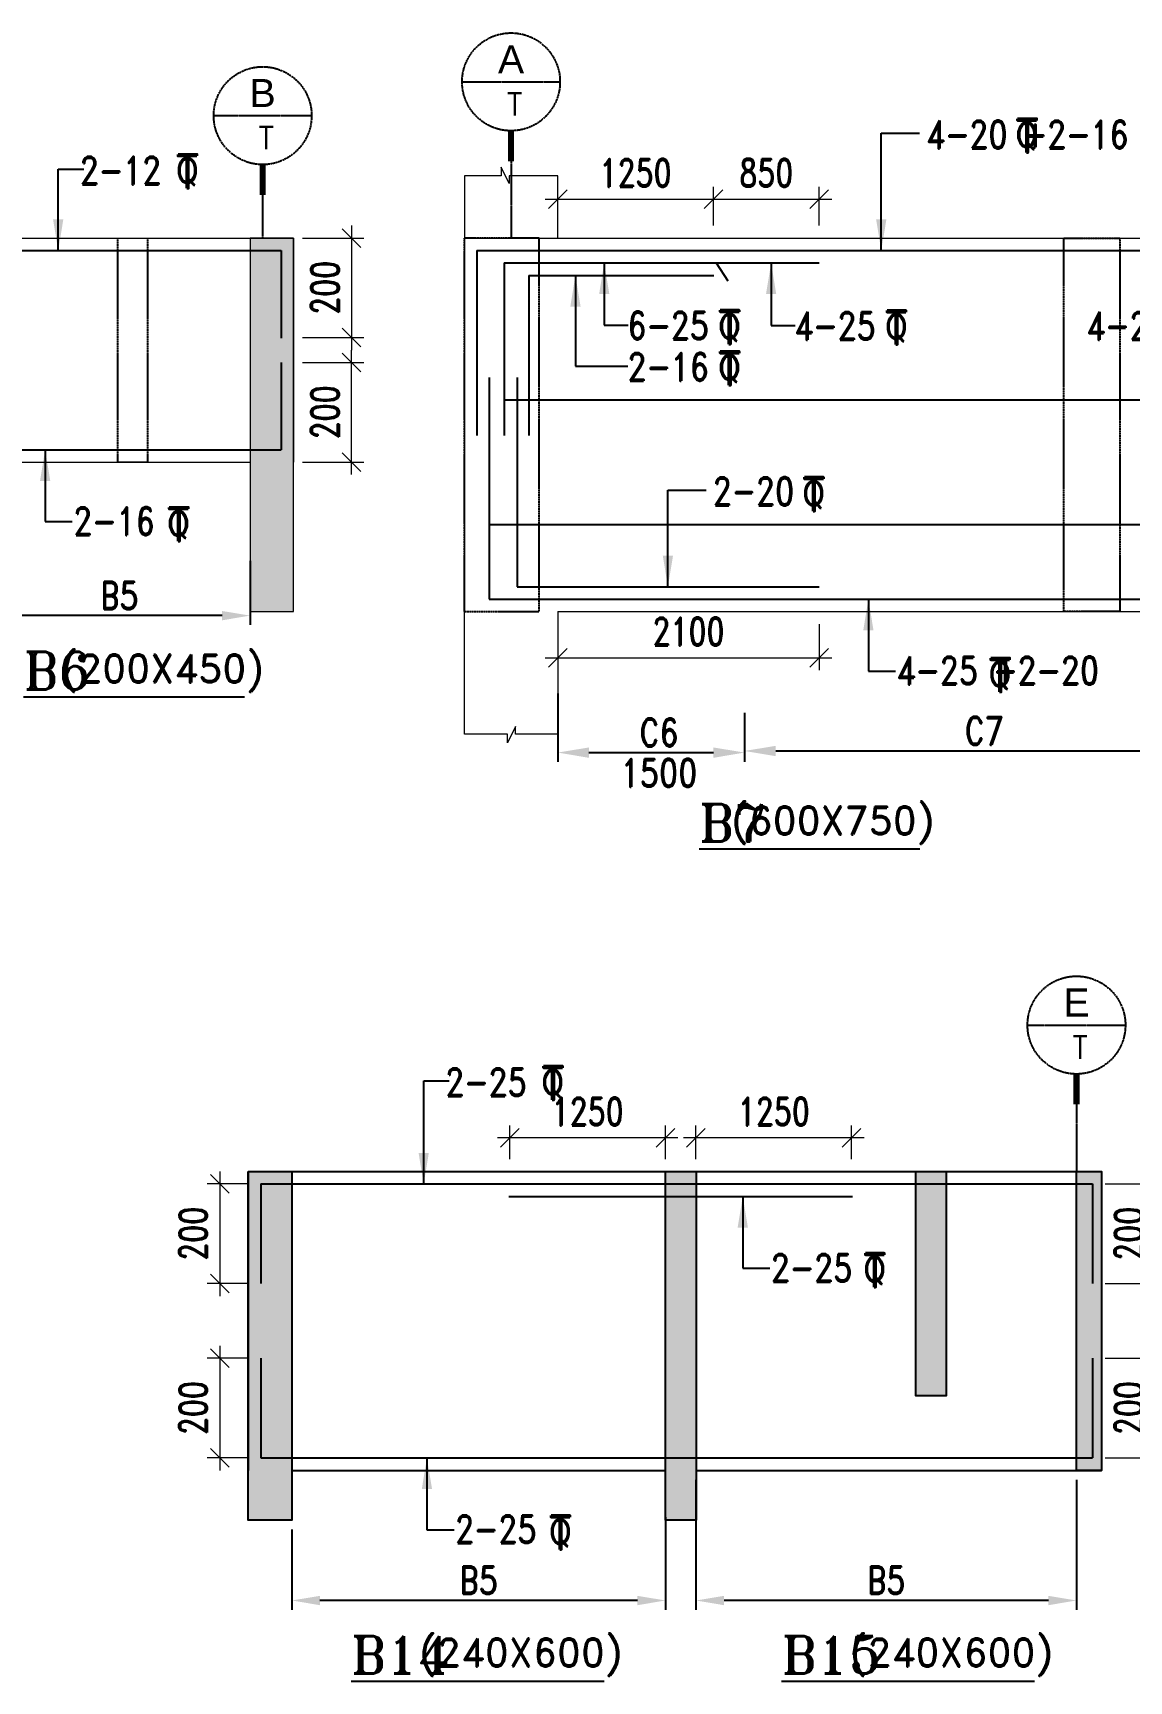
# Model space of a CAD drawing. Header units: millimetres. Extents: x 2061841 to 105821645, y -77612 to 48520811.
# Drawn here: x 2557233 to 2566034, y 29603 to 42838 of the extents above; entities that cross this region are included whole.
import ezdxf
from ezdxf.enums import TextEntityAlignment as Align

# ---------------------------------------------------------------- set-up
doc = ezdxf.new("R2010")
doc.units = ezdxf.units.MM
doc.header["$LTSCALE"] = 10
doc.header["$MEASUREMENT"] = 0
for name, pattern in [('$0$HIDDEN', [0.375, 0.25, -0.125]), ('BASEMENT COLUMN SETTING OUT-PART 2_R4$0$CENTER', [2, 1.25, -0.25, 0.25, -0.25]), ('CENTER', [2, 1.25, -0.25, 0.25, -0.25])]:
    doc.linetypes.add(name, pattern=pattern)
for name, color, linetype in [('A-Grid-Tower', 8, 'CENTER'), ('BASEMENT COLUMN SETTING OUT-PART 2_R4$0$A-GRID-MAIN', 2, 'BASEMENT COLUMN SETTING OUT-PART 2_R4$0$CENTER'), ('BEAM', 4, 'Continuous'), ('BEAM HATCH', 252, 'Continuous'), ('BEAM STIRRUPS', 3, 'Continuous'), ('LEADER', 3, 'Continuous'), ('REIN', 1, 'Continuous'), ('S-BEAM', 4, 'Continuous'), ('SHEET', 7, 'Continuous'), ('VIN_BEAM', 4, 'Continuous')]:
    doc.layers.add(name, color=color, linetype=linetype)
doc.layers.add('TEXT', color=2, linetype='Continuous', lineweight=25)
doc.layers.add('VIN_SLAB DIMENSION', color=3, linetype='Continuous', lineweight=13)
doc.styles.add('200', font='romand.shx', dxfattribs={"width": 0.8, "height": 225})
doc.styles.add('BASEMENT COLUMN SETTING OUT-PART 2_R4$0$MAS-TXTL', font='arial.ttf', dxfattribs={"height": 200})
doc.styles.add('BASEMENT COLUMN SETTING OUT-PART 2_R4$0$MAS-TXTS', font='romans.shx', dxfattribs={"width": 0.8, "height": 180})
doc.styles.add('PK', font='romand.shx', dxfattribs={"width": 0.7, "height": 225})
doc.styles.add('PRP 100', font='romand.shx', dxfattribs={"width": 0.75})
doc.styles.add('RD', font='romand.shx', dxfattribs={"width": 0.9, "height": 225})
doc.styles.add('ROMAND', font='romand', dxfattribs={"height": 200})
doc.styles.add('RT', font='romant.shx', dxfattribs={"height": 250})
doc.dimstyles.new('dim', dxfattribs={"dimtxt": 225, "dimasz": 150, "dimexe": 100, "dimexo": 100, "dimgap": 100, "dimtad": 1, "dimdec": 0, "dimlfac": -1, "dimrnd": 5, "dimdsep": 46, "dimtxsty": 'PRP 100', "dimblk": 'OBLIQUE', "dimcen": 1.5, "dimdle": 100, "dimclrd": 3, "dimclre": 3, "dimclrt": 2, "dimadec": 0, "dimazin": 0, "dimtfac": 1, "dimtdec": 0, "dimtix": 1, "dimtmove": 0, "dimatfit": 3, "dimldrblk": 'OBLIQUE', "dimfxl": 200, "dimlwd": -1, "dimlwe": -1, "dimarcsym": 0})
doc.dimstyles.new('GR', dxfattribs={"dimtxt": 225, "dimasz": 100, "dimexe": 50, "dimexo": 50, "dimgap": 40, "dimtad": 1, "dimdec": 0, "dimzin": 0, "dimdsep": 46, "dimtxsty": 'RD', "dimblk1": 'OBLIQUE', "dimblk2": 'OBLIQUE', "dimsah": 1, "dimcen": 0, "dimdle": 100, "dimclrd": 3, "dimclre": 3, "dimclrt": 2, "dimadec": 0, "dimazin": 0, "dimtfac": 1, "dimtdec": 0, "dimtix": 1, "dimtmove": 0, "dimatfit": 3, "dimfxl": 1, "dimtolj": 1, "dimtzin": 0, "dimarcsym": 0})
doc.dimstyles.new('GR2', dxfattribs={"dimtxt": 225, "dimasz": 100, "dimexe": 75, "dimexo": 75, "dimgap": 50, "dimtad": 1, "dimdec": 0, "dimdsep": 46, "dimtxsty": '200', "dimblk1": 'OBLIQUE', "dimblk2": 'OBLIQUE', "dimsah": 1, "dimcen": 50, "dimdle": 75, "dimclrd": 3, "dimclre": 3, "dimclrt": 2, "dimadec": 0, "dimazin": 0, "dimtfac": 1, "dimtdec": 0, "dimtix": 1, "dimtmove": 0, "dimatfit": 3, "dimldrblk": 'OBLIQUE', "dimfxl": 1, "dimtolj": 1, "dimtzin": 0, "dimarcsym": 0})

# ---------------------------------------------------------------- blocks, each defined once
blk = doc.blocks.new('_Oblique')
at = {"color": 0, "linetype": 'ByBlock', "lineweight": -2}
blk.add_line((-0.5, -0.5), (0.5, 0.5), dxfattribs=at)
blk = doc.blocks.new('*D2487')
at = {"layer": 'Defpoints', "color": 0, "transparency": 16777216}
for p in [(2562697, 41502), (2561447, 41191, 0), (2562697, 41191, 0)]:
    blk.add_point(p, dxfattribs=at)
at = {"layer": 'VIN_SLAB DIMENSION', "color": 3, "transparency": 16777216}
for p, q in [((2561447, 41291), (2561447, 41602)), ((2562697, 41291), (2562697, 41602)), ((2561347, 41502), (2562797, 41502))]:
    blk.add_line(p, q, dxfattribs=at)
at = {"layer": 'VIN_SLAB DIMENSION', "color": 3, "transparency": 16777216, "xscale": 150, "yscale": 150, "zscale": 150, "rotation": 180}
blk.add_blockref('_Oblique', (2561447, 41502), dxfattribs=at)
at = {"layer": 'VIN_SLAB DIMENSION', "color": 3, "transparency": 16777216, "xscale": 150, "yscale": 150, "zscale": 150}
blk.add_blockref('_Oblique', (2562697, 41502), dxfattribs=at)
at = {"layer": 'VIN_SLAB DIMENSION', "color": 2, "transparency": 16777216, "insert": (2562072, 41715), "char_height": 225, "attachment_point": 5, "style": 'PRP 100'}
blk.add_mtext('1250', dxfattribs=at)
blk = doc.blocks.new('OBLIQUE')
blk = doc.blocks.new('A$C33BE299A')
at = {"layer": 'SHEET', "color": 4, "style": 'ROMAND'}
for s, height, p in [('T', 170, (-16.2, 0)), ('Q', 125, (-14.4, 26.9))]:
    blk.add_text(s, height=height, dxfattribs=at).set_placement(p)
blk = doc.blocks.new('*D2494')
at = {"layer": 'BEAM STIRRUPS', "color": 3, "lineweight": -2, "ltscale": 0.25, "transparency": 16777216}
for p, q in [((2556877, 38520), (2556877, 38084)), ((2558976, 38598), (2558976, 38084)), ((2558751, 38159), (2557102, 38159))]:
    blk.add_line(p, q, dxfattribs=at)
at = {"layer": 'BEAM STIRRUPS', "color": 3, "linetype": 'Continuous', "ltscale": 0.25, "transparency": 16777216}
for points in [[(2557102, 38196), (2557102, 38121), (2556877, 38159)], [(2558751, 38196), (2558751, 38121), (2558976, 38159)]]:
    blk.add_solid(points, dxfattribs=at)
at = {"layer": 'Defpoints', "color": 0, "linetype": 'Continuous', "ltscale": 0.25, "transparency": 16777216}
for p in [(2558976, 38673, 46), (2556877, 38595, 2), (2556877, 38159)]:
    blk.add_point(p, dxfattribs=at)
at = {"layer": 'BEAM STIRRUPS', "color": 2, "linetype": 'Continuous', "ltscale": 0.25, "transparency": 16777216, "insert": (2557927, 38321), "char_height": 225, "attachment_point": 5, "rotation": 360, "style": '200'}
blk.add_mtext('\\A1;B5', dxfattribs=at)
blk = doc.blocks.new('*D2460')
at = {"layer": 'BEAM STIRRUPS', "color": 3, "lineweight": -2, "ltscale": 0.25, "transparency": 16777216}
for p, q in [((2562312, 30920), (2562312, 30175)), ((2559312, 30820), (2559312, 30175)), ((2562087, 30250), (2559537, 30250))]:
    blk.add_line(p, q, dxfattribs=at)
at = {"layer": 'BEAM STIRRUPS', "color": 3, "linetype": 'Continuous', "ltscale": 0.25, "transparency": 16777216}
for points in [[(2559537, 30287), (2559537, 30212), (2559312, 30250)], [(2562087, 30287), (2562087, 30212), (2562312, 30250)]]:
    blk.add_solid(points, dxfattribs=at)
at = {"layer": 'Defpoints', "color": 0, "linetype": 'Continuous', "ltscale": 0.25, "transparency": 16777216}
for p in [(2562312, 30995, 46), (2559312, 30895, 2), (2559312, 30250)]:
    blk.add_point(p, dxfattribs=at)
at = {"layer": 'BEAM STIRRUPS', "color": 2, "linetype": 'Continuous', "ltscale": 0.25, "transparency": 16777216, "insert": (2560812, 30412), "char_height": 225, "attachment_point": 5, "rotation": 360, "style": '200'}
blk.add_mtext('\\A1;B5', dxfattribs=at)
blk = doc.blocks.new('*D2461')
at = {"layer": 'BEAM STIRRUPS', "color": 3, "lineweight": -2, "ltscale": 0.25, "transparency": 16777216}
for p, q in [((2562557, 31220), (2562557, 30175)), ((2565612, 31220), (2565612, 30175)), ((2565387, 30250), (2562782, 30250))]:
    blk.add_line(p, q, dxfattribs=at)
at = {"layer": 'BEAM STIRRUPS', "color": 3, "linetype": 'Continuous', "ltscale": 0.25, "transparency": 16777216}
for points in [[(2562782, 30287), (2562782, 30212), (2562557, 30250)], [(2565387, 30287), (2565387, 30212), (2565612, 30250)]]:
    blk.add_solid(points, dxfattribs=at)
at = {"layer": 'Defpoints', "color": 0, "linetype": 'Continuous', "ltscale": 0.25, "transparency": 16777216}
for p in [(2562557, 31295, 2), (2565612, 31295, 46), (2562557, 30250)]:
    blk.add_point(p, dxfattribs=at)
at = {"layer": 'BEAM STIRRUPS', "color": 2, "linetype": 'Continuous', "ltscale": 0.25, "transparency": 16777216, "insert": (2564085, 30412), "char_height": 225, "attachment_point": 5, "rotation": 360, "style": '200'}
blk.add_mtext('\\A1;B5', dxfattribs=at)
blk = doc.blocks.new('*D2322')
at = {"layer": 'BEAM', "color": 3, "lineweight": -2, "transparency": 16777216}
for p, q in [((2561447, 37533), (2561447, 36984)), ((2562947, 37378), (2562947, 36984)), ((2561697, 37059), (2562697, 37059))]:
    blk.add_line(p, q, dxfattribs=at)
at = {"layer": 'BEAM', "color": 3, "transparency": 16777216}
for points in [[(2561697, 37100), (2561697, 37017), (2561447, 37059)], [(2562697, 37100), (2562697, 37017), (2562947, 37059)]]:
    blk.add_solid(points, dxfattribs=at)
at = {"layer": 'Defpoints', "color": 0, "transparency": 16777216}
for p in [(2561447, 37608, 0), (2562947, 37453, 0), (2562947, 37059)]:
    blk.add_point(p, dxfattribs=at)
at = {"layer": 'BEAM', "color": 2, "transparency": 16777216, "char_height": 225, "attachment_point": 5, "style": '200'}
for s, insert in [('\\A1;C6', (2562260, 37221)), ('\\A1;1500', (2562260, 36896))]:
    blk.add_mtext(s, dxfattribs=dict(at, insert=insert))
blk = doc.blocks.new('*D2324')
at = {"layer": 'BEAM', "color": 3, "lineweight": -2, "transparency": 16777216}
for p, q in [((2566797, 37322), (2566797, 36997)), ((2562947, 37303), (2562947, 36997)), ((2563197, 37072), (2566547, 37072))]:
    blk.add_line(p, q, dxfattribs=at)
at = {"layer": 'BEAM', "color": 3, "transparency": 16777216}
for points in [[(2563197, 37113), (2563197, 37030), (2562947, 37072)], [(2566547, 37113), (2566547, 37030), (2566797, 37072)]]:
    blk.add_solid(points, dxfattribs=at)
at = {"layer": 'Defpoints', "color": 0, "transparency": 16777216}
for p in [(2562947, 37378), (2566797, 37397, 14), (2566797, 37072)]:
    blk.add_point(p, dxfattribs=at)
at = {"layer": 'BEAM', "color": 2, "transparency": 16777216, "insert": (2564872, 37234), "char_height": 225, "attachment_point": 5, "style": '200'}
blk.add_mtext('\\A1;C7', dxfattribs=at)
blk = doc.blocks.new('*D2338')
at = {"layer": 'Defpoints', "color": 0, "transparency": 16777216}
for p in [(2561062, 33964), (2561062, 33695, 0), (2562312, 33695, 0)]:
    blk.add_point(p, dxfattribs=at)
at = {"layer": 'VIN_SLAB DIMENSION', "color": 3, "transparency": 16777216}
for p, q in [((2561062, 33795), (2561062, 34064)), ((2562312, 33795), (2562312, 34064)), ((2562412, 33964), (2560962, 33964))]:
    blk.add_line(p, q, dxfattribs=at)
at = {"layer": 'VIN_SLAB DIMENSION', "color": 3, "transparency": 16777216, "xscale": 150, "yscale": 150, "zscale": 150, "rotation": 180}
blk.add_blockref('_Oblique', (2561062, 33964), dxfattribs=at)
at = {"layer": 'VIN_SLAB DIMENSION', "color": 3, "transparency": 16777216, "xscale": 150, "yscale": 150, "zscale": 150}
blk.add_blockref('_Oblique', (2562312, 33964), dxfattribs=at)
at = {"layer": 'VIN_SLAB DIMENSION', "color": 2, "transparency": 16777216, "insert": (2561687, 34177), "char_height": 225, "attachment_point": 5, "style": 'PRP 100'}
blk.add_mtext('1250', dxfattribs=at)
blk = doc.blocks.new('*D2339')
at = {"layer": 'Defpoints', "color": 0, "transparency": 16777216}
for p in [(2562557, 33964), (2562557, 33695, 0), (2563807, 33695, 0)]:
    blk.add_point(p, dxfattribs=at)
at = {"layer": 'VIN_SLAB DIMENSION', "color": 3, "transparency": 16777216}
for p, q in [((2562557, 33795), (2562557, 34064)), ((2563807, 33795), (2563807, 34064)), ((2563907, 33964), (2562457, 33964))]:
    blk.add_line(p, q, dxfattribs=at)
at = {"layer": 'VIN_SLAB DIMENSION', "color": 3, "transparency": 16777216, "xscale": 150, "yscale": 150, "zscale": 150, "rotation": 180}
blk.add_blockref('_Oblique', (2562557, 33964), dxfattribs=at)
at = {"layer": 'VIN_SLAB DIMENSION', "color": 3, "transparency": 16777216, "xscale": 150, "yscale": 150, "zscale": 150}
blk.add_blockref('_Oblique', (2563807, 33964), dxfattribs=at)
at = {"layer": 'VIN_SLAB DIMENSION', "color": 2, "transparency": 16777216, "insert": (2563182, 34177), "char_height": 225, "attachment_point": 5, "style": 'PRP 100'}
blk.add_mtext('1250', dxfattribs=at)
blk = doc.blocks.new('*D2365')
at = {"layer": 'Defpoints', "color": 0, "transparency": 16777216}
for p in [(2563547, 41502), (2562697, 41191), (2563547, 41191)]:
    blk.add_point(p, dxfattribs=at)
at = {"layer": 'VIN_SLAB DIMENSION', "color": 3, "transparency": 16777216}
for p, q in [((2562697, 41291), (2562697, 41602)), ((2563547, 41291), (2563547, 41602)), ((2562597, 41502), (2563647, 41502))]:
    blk.add_line(p, q, dxfattribs=at)
at = {"layer": 'VIN_SLAB DIMENSION', "color": 3, "transparency": 16777216, "xscale": 150, "yscale": 150, "zscale": 150, "rotation": 180}
blk.add_blockref('_Oblique', (2562697, 41502), dxfattribs=at)
at = {"layer": 'VIN_SLAB DIMENSION', "color": 3, "transparency": 16777216, "xscale": 150, "yscale": 150, "zscale": 150}
blk.add_blockref('_Oblique', (2563547, 41502), dxfattribs=at)
at = {"layer": 'VIN_SLAB DIMENSION', "color": 2, "transparency": 16777216, "insert": (2563122, 41715), "char_height": 225, "attachment_point": 5, "style": 'PRP 100'}
blk.add_mtext('850', dxfattribs=at)
blk = doc.blocks.new('BASEMENT COLUMN SETTING OUT-PART 2_R4$0$GRID TARGET1')
blk.add_wipeout([(393, -655), (392, -641), (392, -628), (390, -614), (389, -600), (387, -587), (384, -573), (381, -560), (377, -547), (373, -534), (369, -521), (364, -508), (359, -495), (353, -483), (347, -471), (340, -459), (333, -447), (325, -435), (318, -424), (309, -413), (301, -403), (292, -392), (282, -382), (273, -373), (263, -363), (252, -354), (242, -346), (231, -337), (220, -330), (208, -322), (196, -315), (184, -308), (172, -302), (160, -296), (147, -291), (134, -286), (121, -282), (108, -278), (95, -274), (82, -271), (68, -268), (55, -266), (41, -265), (27, -263), (14, -263), (0, -262), (-14, -263), (-27, -263), (-41, -265), (-55, -266), (-68, -268), (-82, -271), (-95, -274), (-108, -278), (-121, -282), (-134, -286), (-147, -291), (-160, -296), (-172, -302), (-184, -308), (-196, -315), (-208, -322), (-220, -330), (-231, -337), (-242, -346), (-252, -354), (-263, -363), (-273, -373), (-282, -382), (-292, -392), (-301, -403), (-309, -413), (-318, -424), (-325, -435), (-333, -447), (-340, -459), (-347, -471), (-353, -483), (-359, -495), (-364, -508), (-369, -521), (-373, -534), (-377, -547), (-381, -560), (-384, -573), (-387, -587), (-389, -600), (-390, -614), (-392, -628), (-392, -641), (-393, -655), (-392, -669), (-392, -682), (-390, -696), (-389, -710), (-387, -723), (-384, -737), (-381, -750), (-377, -763), (-373, -776), (-369, -789), (-364, -802), (-359, -815), (-353, -827), (-347, -839), (-340, -851), (-333, -863), (-325, -875), (-318, -886), (-309, -897), (-301, -907), (-292, -918), (-282, -928), (-273, -937), (-263, -947), (-252, -956), (-242, -964), (-231, -973), (-220, -981), (-208, -988), (-196, -995), (-184, -1002), (-172, -1008), (-160, -1014), (-147, -1019), (-134, -1024), (-121, -1028), (-108, -1032), (-95, -1036), (-82, -1039), (-68, -1042), (-55, -1044), (-41, -1046), (-27, -1047), (-14, -1047), (0, -1048), (14, -1047), (27, -1047), (41, -1046), (55, -1044), (68, -1042), (82, -1039), (95, -1036), (108, -1032), (121, -1028), (134, -1024), (147, -1019), (160, -1014), (172, -1008), (184, -1002), (196, -995), (208, -988), (220, -981), (231, -973), (242, -964), (252, -956), (263, -947), (273, -937), (282, -928), (292, -918), (301, -907), (309, -897), (318, -886), (325, -875), (333, -863), (340, -851), (347, -839), (353, -827), (359, -815), (364, -802), (369, -789), (373, -776), (377, -763), (381, -750), (384, -737), (387, -723), (389, -710), (390, -696), (392, -682), (392, -669)])
blk.add_line((-393, -655), (393, -655))
at = {"const_width": 48.8}
blk.add_lwpolyline([(0, -1048), (0, -1292)], dxfattribs=at)
blk.add_circle((0, -655), 393)
for tag, height, style, p in [('AS', 225, 'BASEMENT COLUMN SETTING OUT-PART 2_R4$0$MAS-TXTL', (0, -586)), ('REF', 180, 'BASEMENT COLUMN SETTING OUT-PART 2_R4$0$MAS-TXTS', (29, -925))]:
    blk.add_attdef(tag, text='', height=height, dxfattribs=dict(style=style)).set_placement(p, align=Align.CENTER)
blk = doc.blocks.new('*D1476')
at = {"layer": 'Defpoints', "color": 0, "transparency": 16777216}
for p in [(2559296, 41191, 52), (2559296, 40391, 51), (2559791, 40391)]:
    blk.add_point(p, dxfattribs=at)
at = {"layer": 'VIN_SLAB DIMENSION', "color": 3, "transparency": 16777216}
for p, q in [((2559396, 41191), (2559891, 41191)), ((2559791, 41291), (2559791, 40291)), ((2559396, 40391), (2559891, 40391))]:
    blk.add_line(p, q, dxfattribs=at)
at = {"layer": 'VIN_SLAB DIMENSION', "color": 3, "transparency": 16777216, "xscale": 150, "yscale": 150, "zscale": 150}
for p, rotation in [((2559791, 41191), 90), ((2559791, 40391), 270)]:
    blk.add_blockref('_Oblique', p, dxfattribs=dict(at, rotation=rotation))
at = {"layer": 'VIN_SLAB DIMENSION', "color": 2, "transparency": 16777216, "insert": (2559578, 40791), "char_height": 225, "attachment_point": 5, "rotation": 90, "style": 'PRP 100'}
blk.add_mtext('200', dxfattribs=at)
blk = doc.blocks.new('*D1477')
at = {"layer": 'Defpoints', "color": 0, "transparency": 16777216}
for p in [(2559296, 40191, 51), (2559791, 40191), (2559296, 39391, 52)]:
    blk.add_point(p, dxfattribs=at)
at = {"layer": 'VIN_SLAB DIMENSION', "color": 3, "transparency": 16777216}
for p, q in [((2559791, 39291), (2559791, 40291)), ((2559396, 40191), (2559891, 40191)), ((2559396, 39391), (2559891, 39391))]:
    blk.add_line(p, q, dxfattribs=at)
at = {"layer": 'VIN_SLAB DIMENSION', "color": 3, "transparency": 16777216, "xscale": 150, "yscale": 150, "zscale": 150}
for p, rotation in [((2559791, 40191), 90), ((2559791, 39391), 270)]:
    blk.add_blockref('_Oblique', p, dxfattribs=dict(at, rotation=rotation))
at = {"layer": 'VIN_SLAB DIMENSION', "color": 2, "transparency": 16777216, "insert": (2559578, 39791), "char_height": 225, "attachment_point": 5, "rotation": 90, "style": 'PRP 100'}
blk.add_mtext('200', dxfattribs=at)
blk = doc.blocks.new('*D1482')
at = {"layer": 'Defpoints', "color": 0, "transparency": 16777216}
for p in [(2559062, 33595, 52), (2558733, 32795), (2559062, 32795, 51)]:
    blk.add_point(p, dxfattribs=at)
at = {"layer": 'VIN_SLAB DIMENSION', "color": 3, "transparency": 16777216}
for p, q in [((2558733, 33695), (2558733, 32695)), ((2558962, 33595), (2558633, 33595)), ((2558962, 32795), (2558633, 32795))]:
    blk.add_line(p, q, dxfattribs=at)
at = {"layer": 'VIN_SLAB DIMENSION', "color": 3, "transparency": 16777216, "xscale": 150, "yscale": 150, "zscale": 150}
for p, rotation in [((2558733, 33595), 90), ((2558733, 32795), 270)]:
    blk.add_blockref('_Oblique', p, dxfattribs=dict(at, rotation=rotation))
at = {"layer": 'VIN_SLAB DIMENSION', "color": 2, "transparency": 16777216, "insert": (2558520, 33195), "char_height": 225, "attachment_point": 5, "rotation": 90, "style": 'PRP 100'}
blk.add_mtext('200', dxfattribs=at)
blk = doc.blocks.new('*D1483')
at = {"layer": 'Defpoints', "color": 0, "transparency": 16777216}
for p in [(2559062, 32195, 52), (2558733, 31395), (2559062, 31395, 51)]:
    blk.add_point(p, dxfattribs=at)
at = {"layer": 'VIN_SLAB DIMENSION', "color": 3, "transparency": 16777216}
for p, q in [((2558733, 32295), (2558733, 31295)), ((2558962, 32195), (2558633, 32195)), ((2558962, 31395), (2558633, 31395))]:
    blk.add_line(p, q, dxfattribs=at)
at = {"layer": 'VIN_SLAB DIMENSION', "color": 3, "transparency": 16777216, "xscale": 150, "yscale": 150, "zscale": 150}
for p, rotation in [((2558733, 32195), 90), ((2558733, 31395), 270)]:
    blk.add_blockref('_Oblique', p, dxfattribs=dict(at, rotation=rotation))
at = {"layer": 'VIN_SLAB DIMENSION', "color": 2, "transparency": 16777216, "insert": (2558520, 31795), "char_height": 225, "attachment_point": 5, "rotation": 90, "style": 'PRP 100'}
blk.add_mtext('200', dxfattribs=at)
blk = doc.blocks.new('*D1484')
at = {"layer": 'Defpoints', "color": 0, "transparency": 16777216}
for p in [(2565742, 33595, 52), (2565742, 32795, 51), (2566243, 32795)]:
    blk.add_point(p, dxfattribs=at)
at = {"layer": 'VIN_SLAB DIMENSION', "color": 3, "transparency": 16777216}
for p, q in [((2566243, 33695), (2566243, 32695)), ((2565842, 33595), (2566343, 33595)), ((2565842, 32795), (2566343, 32795))]:
    blk.add_line(p, q, dxfattribs=at)
at = {"layer": 'VIN_SLAB DIMENSION', "color": 3, "transparency": 16777216, "xscale": 150, "yscale": 150, "zscale": 150}
for p, rotation in [((2566243, 33595), 90), ((2566243, 32795), 270)]:
    blk.add_blockref('_Oblique', p, dxfattribs=dict(at, rotation=rotation))
at = {"layer": 'VIN_SLAB DIMENSION', "color": 2, "transparency": 16777216, "insert": (2566030, 33195), "char_height": 225, "attachment_point": 5, "rotation": 90, "style": 'PRP 100'}
blk.add_mtext('200', dxfattribs=at)
blk = doc.blocks.new('*D1485')
at = {"layer": 'Defpoints', "color": 0, "transparency": 16777216}
for p in [(2565742, 32195, 52), (2565742, 31395, 51), (2566243, 31395)]:
    blk.add_point(p, dxfattribs=at)
at = {"layer": 'VIN_SLAB DIMENSION', "color": 3, "transparency": 16777216}
for p, q in [((2566243, 32295), (2566243, 31295)), ((2565842, 32195), (2566343, 32195)), ((2565842, 31395), (2566343, 31395))]:
    blk.add_line(p, q, dxfattribs=at)
at = {"layer": 'VIN_SLAB DIMENSION', "color": 3, "transparency": 16777216, "xscale": 150, "yscale": 150, "zscale": 150}
for p, rotation in [((2566243, 32195), 90), ((2566243, 31395), 270)]:
    blk.add_blockref('_Oblique', p, dxfattribs=dict(at, rotation=rotation))
at = {"layer": 'VIN_SLAB DIMENSION', "color": 2, "transparency": 16777216, "insert": (2566030, 31795), "char_height": 225, "attachment_point": 5, "rotation": 90, "style": 'PRP 100'}
blk.add_mtext('200', dxfattribs=at)
blk = doc.blocks.new('*D1143')
at = {"layer": 'Defpoints', "color": 0, "transparency": 16777216}
for p in [(2561447, 38191, 0), (2563547, 38191, 0), (2563547, 37820)]:
    blk.add_point(p, dxfattribs=at)
at = {"layer": 'VIN_SLAB DIMENSION', "color": 3, "transparency": 16777216}
for p, q in [((2561447, 38091), (2561447, 37720)), ((2563547, 38091), (2563547, 37720)), ((2561347, 37820), (2563647, 37820))]:
    blk.add_line(p, q, dxfattribs=at)
at = {"layer": 'VIN_SLAB DIMENSION', "color": 3, "transparency": 16777216, "xscale": 150, "yscale": 150, "zscale": 150, "rotation": 180}
blk.add_blockref('_Oblique', (2561447, 37820), dxfattribs=at)
at = {"layer": 'VIN_SLAB DIMENSION', "color": 3, "transparency": 16777216, "xscale": 150, "yscale": 150, "zscale": 150}
blk.add_blockref('_Oblique', (2563547, 37820), dxfattribs=at)
at = {"layer": 'VIN_SLAB DIMENSION', "color": 2, "transparency": 16777216, "insert": (2562497, 38032), "char_height": 225, "attachment_point": 5, "style": 'PRP 100'}
blk.add_mtext('2100', dxfattribs=at)

msp = doc.modelspace()

# ---------------------------------------------------------------- hatches: boundary and pattern name
at = {"layer": 'BEAM HATCH'}
for points in [[(2558976.4, 41190.6), (2558976.4, 38190.6), (2559326.3, 38190.6), (2559326.3, 41190.6)], [(2558962.3, 33694.6), (2559312.3, 33694.6), (2559312.3, 30894.6), (2558962.3, 30894.6)], [(2562312.3, 33694.6), (2562557.3, 33694.6), (2562557.3, 30894.6), (2562312.3, 30894.6)], [(2564322.3, 33694.6), (2564567.2, 33694.6), (2564567.2, 31894.6), (2564322.3, 31894.6)], [(2565612.3, 33694.6), (2565812.3, 33694.6), (2565812.3, 31294.6), (2565612.3, 31294.6)]]:
    msp.add_hatch(color=252, dxfattribs=at).paths.add_polyline_path(points)

# ---------------------------------------------------------------- linework, layer by layer
at = {"layer": 'A-Grid-Tower', "color": 6}
for p, q in [((2561072, 41808.5, 0), (2561072, 41190.6, 51.6)), ((2559077.4, 41536.9, 0), (2559077.4, 41190.6, 0)), ((2565612.3, 34233.8, 0), (2565612.3, 33694.6, 0))]:
    msp.add_line(p, q, dxfattribs=at)
at = {"layer": 'BEAM', "lineweight": 13}
for p, q in [((2560697, 41690.6, 0), (2560697, 41190.6, 0)), ((2560993.7, 41690.6, 0), (2560697, 41690.6, 51.6)), ((2560993.7, 41761.2, 0), (2560993.7, 41690.6, 0)), ((2561056.9, 41629.6, 0), (2560993.7, 41761.2, 0)), ((2561056.9, 41690.6, 0), (2561056.9, 41629.6, 0)), ((2561447, 41690.6, 175.2), (2561056.9, 41690.6, 0)), ((2561447, 41190.6, 0), (2561447, 41690.6, 0)), ((2556876.8, 41190.6, 0), (2559326.3, 41190.6, 0)), ((2559326.3, 41190.6, 0), (2559326.3, 39390.6, 0)), ((2560697, 41190.6, 51.6), (2560697, 38190.6, 51.6)), ((2560697, 41190.6, 51.6), (2571397, 41190.6, 51.6)), ((2556876.8, 39390.6, 0), (2558976.4, 39390.6, 0)), ((2558151.3, 39390.6, 0), (2557911.4, 39390.6, 0)), ((2560697, 37207.6, 0), (2560697, 38190.6, 0)), ((2561447, 38190.6, 0), (2568297.1, 38190.6, 0)), ((2561447, 38190.6, 0), (2561447, 37207.6, 0)), ((2561043.6, 37207.6, 0), (2560697, 37207.6, 51.6)), ((2561106.7, 37268.6, 0), (2561043.6, 37137, 0)), ((2561043.6, 37137, 0), (2561043.6, 37207.6, 0)), ((2561106.7, 37207.6, 0), (2561106.7, 37268.6, 0)), ((2561447, 37207.6, 175.2), (2561106.7, 37207.6, 0))]:
    msp.add_line(p, q, dxfattribs=at)
at = {"layer": 'BEAM'}
for p, q in [((2558962.3, 33694.6, 0), (2558962.3, 31294.6, 0)), ((2558962.3, 33694.6, 0), (2565812.3, 33694.6, 0)), ((2565812.3, 33694.6, 0), (2565812.3, 31294.6, 0)), ((2565812.3, 33594.6, 0), (2565812.3, 31394.6, 0)), ((2559312.3, 31294.6, 0), (2562312.3, 31294.6, 0)), ((2562557.3, 31294.6, 0), (2565812.3, 31294.6, 0))]:
    msp.add_line(p, q, dxfattribs=at)
at = {"layer": 'BEAM', "lineweight": 13, "elevation": 0}
msp.add_lwpolyline([(2558976.4, 41190.6), (2558976.4, 38190.6), (2559326.3, 38190.6), (2559326.3, 41190.6), (2558976.4, 41190.6), (2558976.4, 40927.7)], dxfattribs=at)
at = {"layer": 'BEAM', "elevation": 0}
for points in [[(2558962.3, 33694.6), (2559312.3, 33694.6), (2559312.3, 30894.6), (2558962.3, 30894.6)], [(2562312.3, 33694.6), (2562557.3, 33694.6), (2562557.3, 30894.6), (2562312.3, 30894.6)], [(2564322.3, 33694.6), (2564567.2, 33694.6), (2564567.2, 31894.6), (2564322.3, 31894.6)], [(2565612.3, 33694.6), (2565812.3, 33694.6), (2565812.3, 31294.6), (2565612.3, 31294.6)]]:
    msp.add_lwpolyline(points, close=True, dxfattribs=at)
at = {"layer": 'REIN'}
for p, q in [((2556526.9, 41090.6, 0), (2559226.3, 41090.6, 0)), ((2559226.3, 41090.6, 0), (2559226.3, 40388.1, 0)), ((2560796.2, 41090.6, 51.6), (2564586.8, 41090.6, 51.6)), ((2560796.2, 41090.6, 51.6), (2560796.2, 39606.1, 51.6)), ((2564586.8, 41090.6, 51.6), (2571097, 41090.6, 0)), ((2561015.8, 40990.6, 51.6), (2563547, 40990.6, 0)), ((2561015.8, 40990.6, 51.6), (2561015.8, 39606.1, 51.6)), ((2562720, 40990.6, 17.2), (2562813.9, 40846, 17.2)), ((2561215.8, 40890.6, 47.4), (2562701.4, 40890.6, 0)), ((2561215.8, 40890.6, 51.6), (2561215.8, 39606.1, 51.6)), ((2559226.3, 40191.6, 0), (2559226.3, 39490.6, 0)), ((2560896.2, 40071, 51.6), (2560896.2, 38290.6, 51.6)), ((2561121.9, 40071, 51.6), (2561121.9, 38390.6, 51.6)), ((2561016.6, 39890.6, 51.6), (2585875.5, 39890.6, 0)), ((2556526.9, 39490.6, 0), (2559226.3, 39490.6, 0)), ((2560896.2, 38890.6, 51.6), (2585790.7, 38890.6, 0)), ((2561121.9, 38390.6, 50.5), (2563547, 38390.6, 40.9)), ((2560896.2, 38290.6, 51.6), (2570047.1, 38290.6, 15.1)), ((2559062.3, 33594.6, 0), (2565741.6, 33594.6, 0)), ((2559062.3, 33594.6, 0), (2559062.3, 32794.6, 0)), ((2561053.3, 33494.6, 0), (2563812.8, 33494.6, 0)), ((2565741.6, 33594.6, 0), (2565741.6, 32794.6, 0)), ((2559062.3, 32194.6, 0), (2559062.3, 31394.6, 0)), ((2565741.6, 32194.6, 0), (2565741.6, 31394.6, 0)), ((2559062.3, 31394.6, 0), (2565741.6, 31394.6, 0))]:
    msp.add_line(p, q, dxfattribs=at)
at = {"layer": 'S-BEAM', "linetype": '$0$HIDDEN'}
for p, q in [((2557911.4, 41190.6, 0), (2557911.4, 39390.6, 0)), ((2558151.3, 41190.6, 0), (2558151.3, 39390.6, 0))]:
    msp.add_line(p, q, dxfattribs=at)
at = {"layer": 'VIN_BEAM', "linetype": '$0$HIDDEN'}
for points, elevation in [([(2561297.1, 41190.6), (2560696.8, 41190.6), (2560696.8, 38190.6), (2561297.1, 38190.6)], 0), ([(2565511, 41190.6), (2565961, 41190.6), (2565961, 38190.6), (2565511, 38190.6)], 51.6)]:
    msp.add_lwpolyline(points, close=True, dxfattribs=dict(at, elevation=elevation))

# ---------------------------------------------------------------- block references
at = {"layer": 'TEXT', "color": 1, "xscale": 1.600000001490116, "yscale": 1.600000001490116, "zscale": 1.600000001490116}
for p in [(2565142.7, 41877, 243709.9), (2562754.7, 40339.3, 243686.4), (2564094.3, 40337, 243658.3), (2562754.7, 40008.2, 243686.4), (2563431, 38997.6, 243695.7), (2564926.4, 37545.5, 243709.9), (2563919.9, 32766.9, 243658.3)]:
    msp.add_blockref('A$C33BE299A', p, dxfattribs=at)
at = {"layer": 'TEXT', "color": 2, "xscale": 1.600000001490116, "yscale": 1.600000001490116, "zscale": 1.600000001490116}
for p in [(2558400.7, 41590.7, 243658), (2558330.3, 38756, 243658), (2561335.7, 34269.2, 243658), (2561395.9, 30660, 243658)]:
    msp.add_blockref('A$C33BE299A', p, dxfattribs=at)

# ---------------------------------------------------------------- texts
at = {"layer": 'TEXT', "color": 2, "style": 'PK', "width": 0.8}
for s, p in [('4-20 +2-16', (2564403.9, 41910.4, 51.4)), ('2-12', (2557608, 41620.9, -0.2)), ('6-25', (2562005.5, 40375.3, 28.2)), ('4-25', (2563345.1, 40372.9, 0)), ('4-25', (2565690, 40372.9, 0)), ('2-16', (2562005.5, 40044.2, 28.2)), ('2-20', (2562690.5, 39044.4, 37.3)), ('2-25', (2560542.9, 34299.5, -0.2))]:
    msp.add_text(s, height=225, dxfattribs=at).set_placement(p)
for s, p in [('2-16', (2557555.7, 38805, 0)), ('4-25 +2-20', (2564166.3, 37605, 51.6)), ('2-25', (2563157.6, 32809, 0)), ('2-25', (2560621.3, 30709, 0))]:
    msp.add_text(s, height=225, rotation=0, dxfattribs=at).set_placement(p)
at = {"layer": 'TEXT', "color": 1, "style": 'RT'}
for s, p in [('%%UB6      ', (2558044.4, 37716.7, 0)), ('%%UB7      ', (2563468.7, 36495.7, 51.6)), ('%%UB14      ', (2560802.8, 29813, 0)), ('%%UB15      ', (2564260.5, 29813, 0))]:
    msp.add_text(s, height=300, dxfattribs=at).set_placement(p, align=Align.MIDDLE_CENTER)
at = {"layer": 'TEXT', "color": 2, "style": 'RD'}
for s, p in [('(200X450)', (2557460.9, 37622.6, 0)), ('(600X750)', (2562845.1, 36401.6, 51.6)), ('(240X600)', (2560340.7, 29719, 0)), ('(240X600)', (2563798.4, 29719, 0))]:
    msp.add_text(s, height=225, dxfattribs=at).set_placement(p)

# ---------------------------------------------------------------- dimensions: what is measured, and where the dimension line sits
at = {"layer": 'BEAM'}
dim = msp.add_linear_dim(base=(2562947, 37058.5, 0), p1=(2561447, 37607.8, 0), p2=(2562947, 37452.7, 0), text='C6\\X1500', dimstyle='GR2', override={"dimasz": 250, "dimldrblk": 'OBLIQUE'}, dxfattribs=at)
dim.commit()
dim.dimension.update_dxf_attribs({"geometry": '*D2322', "text_midpoint": (2562259.8, 37058.5, 0), "dimtype": 160})
dim = msp.add_linear_dim(base=(2566797.1, 37071.6, 0), p1=(2562947, 37377.7, 0), p2=(2566797.1, 37397.1, 14), text='C7', dimstyle='GR2', override={"dimasz": 250, "dimldrblk": 'OBLIQUE'}, dxfattribs=at)
dim.commit()
dim.dimension.update_dxf_attribs({"geometry": '*D2324', "text_midpoint": (2564872, 37234.1, 0)})
at = {"layer": 'BEAM STIRRUPS', "linetype": 'Continuous', "ltscale": 0.25}
for base, p1, p2, picture, middle in [((2556876.8, 38158.8, 0), (2558976.4, 38672.7, 46.4), (2556876.8, 38595, 1.6), '*D2494', (2557926.6, 38158.8, 0)), ((2562557.3, 30249.9, 0), (2565612.3, 31294.6, 46.4), (2562557.3, 31294.6, 1.6), '*D2461', (2564084.8, 30249.9, 0)), ((2559312.3, 30249.9, 0), (2562312.3, 30994.6, 46.4), (2559312.3, 30894.6, 1.6), '*D2460', (2560812.3, 30249.9, 0))]:
    dim = msp.add_linear_dim(base=base, p1=p1, p2=p2, angle=179.99996, text='B5', dimstyle='GR2', override={"dimasz": 225, "dimtxsty": '200', "dimfxl": 3, "dimarcsym": 2}, dxfattribs=at)
    dim.commit()
    dim.dimension.update_dxf_attribs({"geometry": picture, "text_midpoint": middle, "dimtype": 160})
at = {"layer": 'VIN_SLAB DIMENSION'}
for base, p1, p2, picture, middle in [((2562697, 41502.2, 0), (2561447, 41190.6, 0), (2562697, 41190.6, 0), '*D2487', (2562072, 41714.7, 0)), ((2563547, 37819.9, 0), (2561447, 38190.6, 0), (2563547, 38190.6, 0), '*D1143', (2562497, 38032.4, 0)), ((2561062.3, 33964.3), (2562312.3, 33694.6, 0), (2561062.3, 33694.6, 0), '*D2338', (2561687.3, 34176.8)), ((2562557.3, 33964.3), (2563807.3, 33694.6, 0), (2562557.3, 33694.6, 0), '*D2339', (2563182.3, 34176.8))]:
    dim = msp.add_linear_dim(base=base, p1=p1, p2=p2, dimstyle='dim', dxfattribs=at)
    dim.commit()
    dim.dimension.update_dxf_attribs({"geometry": picture, "text_midpoint": middle})
dim = msp.add_linear_dim(base=(2563547, 41502.2, 0), p1=(2562697, 41190.6, 0), p2=(2563547, 41190.6, 0), dimstyle='dim', override={"dimtxsty": 'PRP 100', "dimldrblk": 'OBLIQUE'}, dxfattribs=at)
dim.commit()
dim.dimension.update_dxf_attribs({"geometry": '*D2365', "text_midpoint": (2563122, 41714.7, 0)})
for base, p1, p2, angle, picture, middle in [((2559790.8, 40390.6, 0), (2559295.8, 41190.6, 51.6), (2559295.8, 40390.6, 51.2), 90, '*D1476', (2559578.3, 40790.6, 0)), ((2559790.8, 40190.6, 0), (2559295.8, 39390.6, 51.6), (2559295.8, 40190.6, 51.2), 270, '*D1477', (2559578.3, 39790.6, 0)), ((2558732.5, 32794.6, 0), (2559062.3, 33594.6, 51.6), (2559062.3, 32794.6, 51.2), 90, '*D1482', (2558520, 33194.6, 0)), ((2566242.7, 32794.6, 0), (2565741.6, 33594.6, 51.6), (2565741.6, 32794.6, 51.2), 90, '*D1484', (2566030.2, 33194.6, 0)), ((2558732.5, 31394.6, 0), (2559062.3, 32194.6, 51.6), (2559062.3, 31394.6, 51.2), 90, '*D1483', (2558520, 31794.6, 0)), ((2566242.7, 31394.6, 0), (2565741.6, 32194.6, 51.6), (2565741.6, 31394.6, 51.2), 90, '*D1485', (2566030.2, 31794.6, 0))]:
    dim = msp.add_linear_dim(base=base, p1=p1, p2=p2, angle=angle, text='200', dimstyle='dim', dxfattribs=at)
    dim.commit()
    dim.dimension.update_dxf_attribs({"geometry": picture, "text_midpoint": middle})

# ---------------------------------------------------------------- leaders
at = {"layer": 'LEADER', "color": 3}
for points in [[(2564044.8, 41090.2, 51.6), (2564044.8, 42033, 51.6), (2564352.3, 42033, 51.6)], [(2557435.6, 41090.2, 0), (2557435.6, 41743.5, 0), (2557641.2, 41743.5, 0)], [(2561819.9, 40990.6, 79.7), (2561820.8, 40490.1, 79.7), (2562012.7, 40490.1, 79.7)], [(2563160.4, 40990.6, 51.6), (2563160.4, 40487.8, 51.6), (2563352.3, 40487.8, 51.6)], [(2561588.8, 40890.6, 80.1), (2561589.6, 40161.4, 80.1), (2562010.7, 40161.4, 80.1)], [(2557330.8, 39490.6, 0), (2557330.8, 38913.4, 0), (2557548.8, 38913.4, 0)], [(2562331.5, 38390.2, 37.4), (2562331.5, 39167.1, 37.4), (2562638.9, 39167.1, 37.4)], [(2563941.4, 38290.6, 51.6), (2563941.4, 37713.4, 51.6), (2564159.4, 37713.4, 51.6)], [(2560370.5, 33594.2, 0), (2560370.5, 34422.1, 0), (2560576.1, 34422.1, 0)], [(2562932.7, 33494.6, 0), (2562932.7, 32917.4, 0), (2563150.7, 32917.4, 0)], [(2560396.4, 31394.6, 0), (2560396.4, 30817.4, 0), (2560614.4, 30817.4, 0)]]:
    msp.add_leader(points, dimstyle='GR', override={"dimasz": 250}, dxfattribs=at)

# ---------------------------------------------------------------- next in the draw order: block references
at = {"layer": 'BASEMENT COLUMN SETTING OUT-PART 2_R4$0$A-GRID-MAIN', "color": 240, "true_color": 0xed1f24}
for p, values in [((2561072, 43100.2, 0), {'REF': 'T', 'AS': 'A'}), ((2559077.4, 42828.7, 0), {'REF': 'T', 'AS': 'B'}), ((2565612.3, 35525.5, 0), {'REF': 'T', 'AS': 'E'})]:
    msp.add_blockref('BASEMENT COLUMN SETTING OUT-PART 2_R4$0$GRID TARGET1', p, dxfattribs=at).add_auto_attribs(values)

doc.saveas('drawing.dxf')
